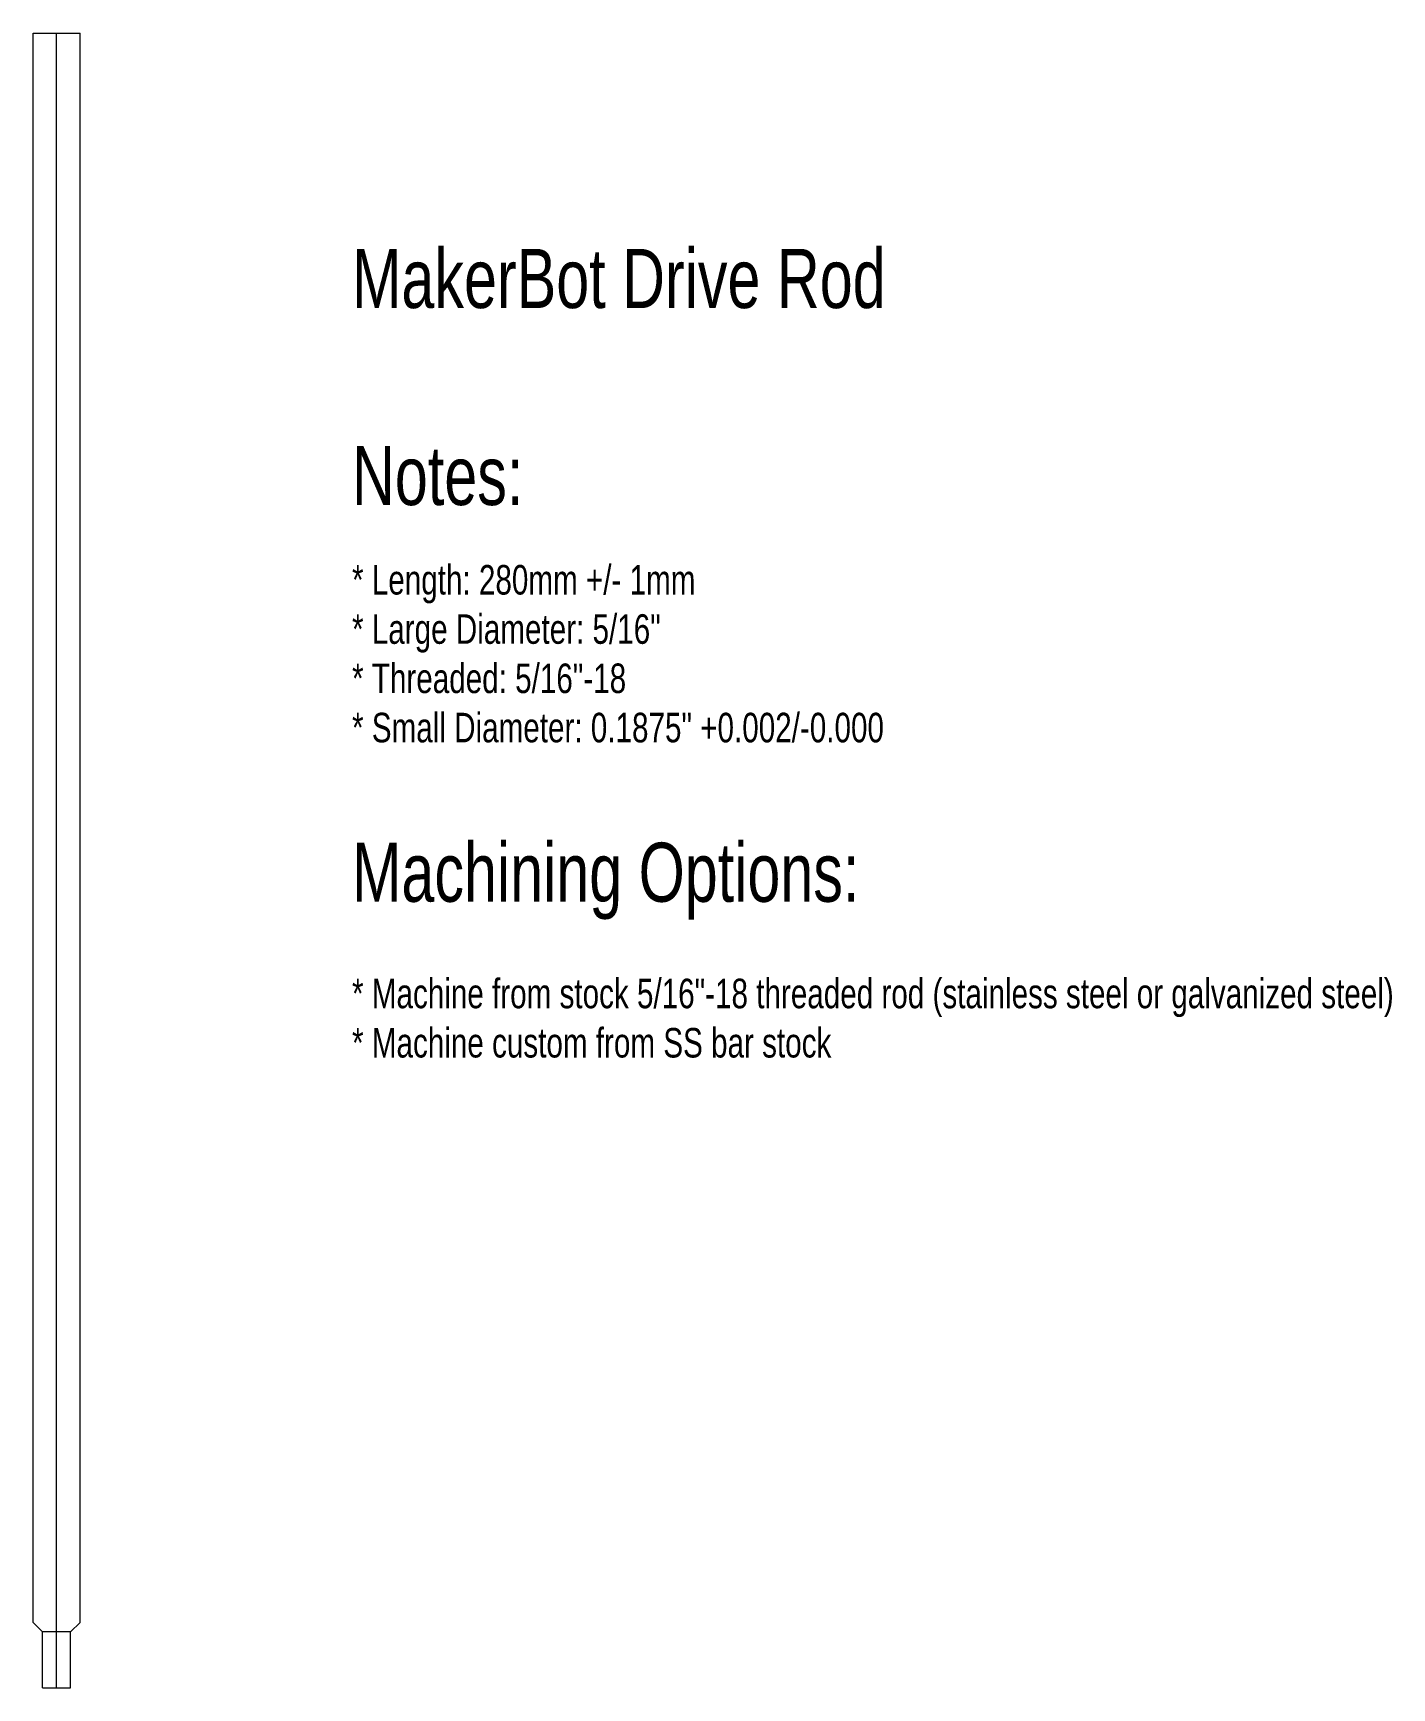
# Model space of a CAD drawing. Header units: millimetres. Extents: x -4 to 226, y -140 to 140.
import ezdxf

# ---------------------------------------------------------------- set-up
doc = ezdxf.new("R2010")
doc.units = ezdxf.units.MM
doc.layers.get('0').update_dxf_attribs({"linetype": 'CONTINUOUS', "lineweight": 25, "true_color": 0x000000})
doc.layers.add('Drawing - Z Rod', color=7, linetype='CONTINUOUS', lineweight=0, true_color=0x000000)
doc.styles.get("Standard").update_dxf_attribs({"font": 'txt', "width": 0.75})

msp = doc.modelspace()

# ---------------------------------------------------------------- linework, layer by layer
at = {"layer": 'Drawing - Z Rod'}
for p, q in [((-3.96875, 140), (3.96875, 140)), ((-3.96875, -128.9125), (-3.96875, 140)), ((0, -140), (0, 140)), ((3.96875, -128.9125), (3.96875, 140)), ((-3.96875, -128.9125), (-2.38125, -130.5)), ((-2.38125, -140), (-2.38125, -130.5)), ((2.38125, -130.5), (-2.38125, -130.5)), ((2.38125, -130.5), (3.96875, -128.9125)), ((2.38125, -140), (2.38125, -130.5)), ((-2.38125, -140), (2.38125, -140))]:
    msp.add_line(p, q, dxfattribs=at)

# ---------------------------------------------------------------- texts
at = {"width": 100}
for s, insert, char_height, attachment_point in [('MakerBot\\~Drive\\~Rod\\P\\PNotes:', (50, 60), 10, 7), ('*\\~Length:\\~280mm\\~+/-\\~1mm\\P*\\~Large\\~Diameter:\\~5/16"\\P*\\~Threaded:\\~5/16"-18\\P*\\~Small\\~Diameter:\\~0.1875"\\~+0.002/-0.000', (50, 50), 5, 1), ('Machining\\~Options:', (50, -10), 10, 7), ('*\\~Machine\\~from\\~stock\\~5/16"-18\\~threaded\\~rod\\~(stainless\\~steel\\~or\\~galvanized\\~steel)\\P*\\~Machine\\~custom\\~from\\~SS\\~bar\\~stock', (50, -20), 5, 1)]:
    msp.add_mtext(s, dxfattribs=dict(at, insert=insert, char_height=char_height, attachment_point=attachment_point))

doc.saveas('drawing.dxf')
